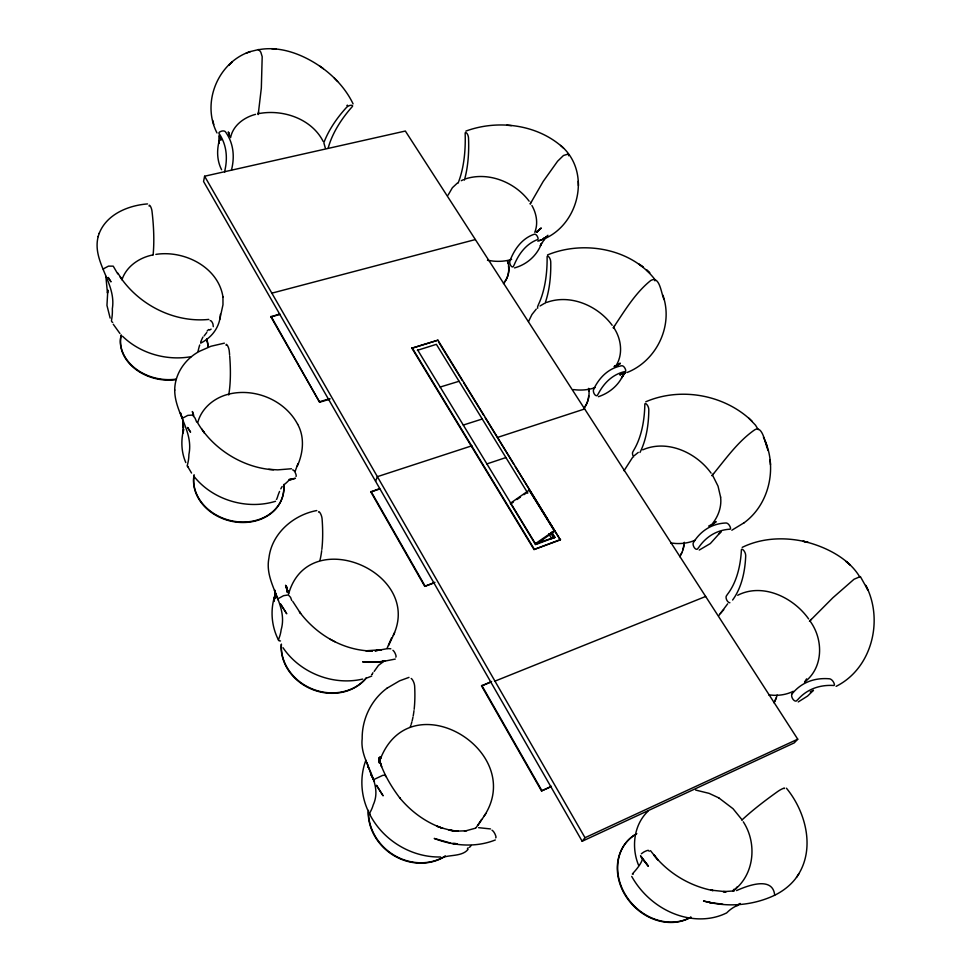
<?xml version="1.0" encoding="UTF-8"?>
<svg xmlns="http://www.w3.org/2000/svg" width="971" height="971" viewBox="0 0 971 971"><rect width="100%" height="100%" fill="white"/><g stroke="black" fill="none" stroke-linecap="round" stroke-linejoin="round"><path stroke-width="1.46" d="M219.118 135.09L218.754 143.514L219.191 140.844C216.691 150.408 217.006 160.81 221.582 169.719M274.975 594.24L275.084 590.307L274.817 598.33L274.878 591.497M560.583 145.407C592.905 172.17 578.267 228.525 539.463 240.602M224.629 172.207L224.993 169.889A113.037 68.334 -25.7 0 0 220.016 134.945L218.912 133.27A1.554 0.947 -28.9 0 1 219.677 131.995L220.563 131.522A4.819 2.937 -28.9 0 1 225.126 131.51L225.503 131.898A109.638 66.174 -26 0 1 231.851 168.456L231.511 170.059M188.435 466.99A5.935 2.743 -26.1 0 1 187.367 465.17L187.731 463.653A128.585 60.02 -23.9 0 0 188.896 454.525C193.787 431.075 174.598 412.554 174.719 389.917M174.707 390.208C174.731 374.029 185.012 359.161 198.982 351.563M220.381 314.313C220.089 323.804 215.113 332.786 207.709 338.612A49.739 38.136 12.3 0 1 200.669 343.151M274.538 598.476L274.951 594.41M655.352 280.085C631.356 248.297 583.304 240.116 547.51 254.948M274.198 601.45L274.975 594.592M258.553 112.005L258.201 114.566L261.333 88.094L262.194 56.682L260.798 52.131L258.735 49.533L250.057 51.645M274.635 597.602L275.376 594.361M641.37 853.764L643.688 852.101A5.899 1.044 -30 0 1 648.276 850.378L648.494 850.462A133.962 23.656 -29.3 0 1 649.235 851.3M204.602 176.224L203.558 181.492L582.163 841.262L794.242 742.876L797.737 739.186L405.344 131.036L204.602 176.224L585.015 837.718L582.163 841.262M379.406 761.179L379.989 757.404L379.54 760.961L379.345 757.465L379.77 761.3L379.175 757.841L379.928 761.786L379.078 758.472L381.591 766.556L379.091 759.419C383.521 773.717 391.204 786.68 400.234 798.526L399.554 797.664C410.867 811.477 425.796 822.461 442.727 828.312L436.889 826.175L442.727 828.312M98.229 236.329C91.529 261.964 116.69 282.804 112.32 308.839A123.305 67.654 -22.1 0 1 111.774 318.694L111.519 320.333A5.705 3.095 -25 0 0 112.709 322.396M219.798 319.313L222.978 304.736L222.954 296.835M230.588 137.639C232.906 125.477 244.146 117.297 255.555 114.36M275.4 594.106C269.962 609.011 271.273 626.028 278.531 640.095M329.727 399.202L319.629 402.225L270.909 316.874L279.769 313.961M295.135 471.396L297.939 463.653M379.066 762.805L379.685 760.572M391.531 637.971L387.138 648.143M297.211 466.298C303.219 453.141 304.894 437.253 297.636 424.242M197.89 422.057C201.822 407.771 214.761 397.455 228.84 394.129M319.629 402.225L271.067 316.315M99.176 233.465C106.604 214.251 128.306 205.391 147.531 203.922M98.12 236.633L99.273 233.161M274.332 597.456L275.145 595.077M288.605 593.985C308.183 523.466 423.247 571.895 393.316 635.398M379.127 762.186L381.263 756.919L379.394 760.754M534.766 232.3C538.359 223.573 536.465 213.499 531.914 205.512M365.885 760.196C359.853 776.072 360.787 794.193 367.56 809.705M458.094 183.179L458.664 181.638A104.662 49.982 77.1 0 0 465.23 136.243L465.158 133.233A1.505 0.753 76.8 0 1 465.825 132.505L466.347 132.833A4.673 2.343 76.8 0 1 468.447 137.275L468.52 138.088A102.004 48.89 77 0 1 464.393 180.133M121.994 279.672C126.424 266.285 139.496 257.546 152.884 254.924M411.91 348.201L437.945 340.19L560.352 539.9L534.014 549.525L411.91 348.201L437.945 340.19M417.384 350.325L436.38 344.341L527.787 493.159M434.583 582.77L424.74 586.363L370.837 491.933L379.649 488.571M375.583 481.252L377.379 476.664L471.955 445.774M448.092 195.135L452.377 187.731L457.317 183.131M804.498 682.14C823.481 667.781 823.469 639.901 810.518 621.719M528.527 321.535L531.95 314.495L536.283 309.081M372.33 673.983L372.925 672.709M388.606 645.497L394.602 632.631M424.74 586.363L434.826 582.284M732.729 891.172C754.516 875.514 757.465 843.411 743.276 821.794M510.819 504.07L513.392 501.995M380.826 757.878C411.959 681.448 526.901 751.603 483.995 816.295M213.292 326.657L212.965 324.035A5.256 1.821 74.9 0 0 210.476 320.636L210.149 320.673M530.251 203.861L543.19 181.443L557.585 161.235L563.459 155.506L567.574 154.231L568.945 154.996A1.772 0.85 -36.5 0 1 568.727 155.554L568.581 155.748M615.201 366.953C623.491 355.18 621.525 339.085 613.757 327.615M796.499 877.323C815.858 850.195 806.209 812.254 786.437 788.209M530.227 203.825L531.44 201.616M622.035 377.173L622.836 375.716C618.102 385.79 608.89 393.231 598.415 396.69M535.494 544.67L554.781 531.149L529.231 490.161L510.43 503.209L535.13 543.857L554.89 537.266L551.795 532.229M534.014 549.525L560.607 539.475M536.368 544.355L554.89 537.266M481.592 819.451L476.118 827.668M551.103 786.692L541.515 790.94L481.543 685.89L491.605 681.496M621.452 378.192L625.627 372.075M204.141 335.917L206.787 332.495M624.037 470.741L632.558 457.438M374.175 671.41L378.472 665.366L383.897 661.312M614.546 325.746L613.199 327.895C624.377 311.327 635.058 293.084 650.752 280.498C660.195 275.072 661.263 295.148 664.273 299.748C671.981 328.987 655.073 361.455 627.072 372.512M258.189 49.8C281.092 45.285 305.003 55.25 323.343 68.686M805.177 681.084L806.598 678.875M758.254 429.631L755.499 425.164L748.847 418.185M478.133 825.059L485.84 813.54M798.975 873.597C793.295 883.197 784.374 890.492 774.433 895.359M467.403 848.848L468.156 847.744M468.034 849.407C462.912 855.839 452.365 854.966 445.058 856.75M694.447 540.944L693.233 542.935A4.018 2.233 67.3 0 0 694.253 547.547A4.018 2.233 67.3 0 0 697.372 549.125L698.768 547.377A121.181 68.104 64.5 0 1 728.044 529.353L730.131 529.183A1.663 0.959 67.2 0 0 730.459 527.751L730.107 526.743A5.171 2.962 67.2 0 0 726.539 523.053L725.968 522.993A117.527 66.016 64.7 0 0 694.447 540.956M711.427 524.91C717.982 517.264 721.878 507.178 720.591 497.043M718.771 615.638L727.68 603.804M541.515 790.94L551.407 786.279M735.096 889.606L736.989 887.021M711.986 475.596C725.264 459.671 737.62 441.599 754.819 429.74C763.303 424.825 765.5 446.478 768.34 450.714M711.949 475.559L713.527 473.569M732.802 890.832L734.112 889.181M371.747 676.047L367.208 677.879M654.927 280.813L655.085 280.619A1.833 0.74 -35.6 0 0 655.352 280.085M720.264 613.526L723.747 609.715M623.795 374.345L625.494 372.366M537.764 231.219L536.878 232.251L540.507 228.476L536.344 232.324L541.32 228.015L538.504 230.467M720.7 532.023L710.347 543.542L699.254 550.059M469.551 847.331L471.178 845.486M547.911 235.249L543.481 239.958L545.471 237.725L540.277 245.712L541.502 243.381C537.242 255.434 526.792 264.598 514.521 267.899M813.492 690.345L807.556 696.086L798.223 701.936M811.198 619.425L809.438 621.319L832.863 597.772L854.055 579.226L860.367 576.568L867.965 590.186L865.78 585.343C883.889 619.911 872.007 668.449 836.104 686.351M859.954 577.296C848.872 558.094 824.78 546.188 803.005 541.199L808.103 542.401C786.449 536.769 762.538 537.424 742.208 547.365M648.045 811.198C633.578 824.889 631.186 847.634 638.675 865.489M545.593 237.531L543.809 239.279L546.066 237.07M288.727 480.499L286.676 482.502A51.354 41.741 15 0 1 284.467 484.359M712.544 524.522L716.125 521.621L713.806 523.405M718.54 534.038L721.259 531.647M634.342 455.593L638.263 452.413M495.307 839.964C475.863 847.768 453.506 846.008 434.231 838.446L450.738 843.107M737.754 905.494L740.108 903.443L736.977 905.797M545.629 237.385L543.93 238.842L546.673 236.511L543.833 238.635L545.69 237.288M784.131 788.61L784.544 788.1L783.779 788.234A5.644 0.959 -30.8 0 0 778.451 791.013L777.674 791.547A121.606 19.517 -31 0 0 741.856 820.107M744.089 522.786C768.838 504.714 777.043 469.321 765.33 441.453L766.969 445.944M387.174 688.099C371.274 699.642 361.904 719.123 362.183 738.7C359.319 762.235 383.909 781.837 373.155 805.056A141.608 37.735 -26.9 0 1 370.254 812.011L369.623 813.2A6.518 1.711 -28.1 0 0 370.315 814.317M619.304 363.724L617.071 365.533L620.214 363.275L614.546 366.528L620.299 363.433L617.447 364.987M295.973 476.458L296.021 476.421A1.748 0.643 73 0 0 296.07 474.868L295.73 473.787A5.45 2.015 73 0 0 292.963 469.94L292.587 469.903M295.439 478.23L288.909 479.613L294.966 478.533M395.258 659.078L379.685 662.101L362.656 661.87L369.041 662.307M539.063 229.993L536.49 231.632M744.296 522.641L731.831 530.227M516.912 499.555L520.432 497.116M523.964 494.664L527.484 492.224M386.98 688.233L399.591 680.829L408.997 677.382M535.13 543.857L554.198 530.749L554.781 531.149M540.046 305.986L544.148 303.559M465.922 131.073C498.111 119.275 537.946 124.361 563.532 148.114M543.469 238.684L545.338 237.555M738.227 904.705L735.278 906.465A143.963 66.768 61.3 0 0 727.825 911.805L726.721 912.849A6.579 3.095 63.7 0 1 726.005 913.213C714.79 918.675 701.863 920.01 689.628 918.008M209.554 330.067L211.12 329.12M542.813 238.975L545.107 237.652M199.176 351.441L210.998 346.246L224.374 343.164M708.636 526.1L711.391 524.668M810.215 691.922L813.128 690.405M620.724 374.624L623.467 373.204L619.753 374.879L622.46 373.774M275.546 501.291C246.634 510.188 212.6 499.992 193.799 476.166M737.705 595.259C762.793 582.442 793.55 597.541 808.637 618.952M541.6 239.582L537.849 241.196M461.261 180.703L463.361 179.708M645.8 401.763C680.902 386.689 724.949 394.724 752.282 421.463M585.015 837.718L797.737 739.186M614.085 366.553L617.265 365.084M793.258 691.291L790.782 692.42A51.208 40.054 39 0 1 773.814 695.309L768.68 694.872M289.601 480.281L293.618 478.764M736.576 890.589C747.549 885.613 772.782 876.048 774.676 895.044A2.355 1.165 62.9 0 1 774.275 895.444C754.224 904.826 731.066 907.266 709.461 902.423L722.873 904.268M642.729 449.84C667.186 439.123 696.304 452.547 711.075 473.12M395.755 657.112L395.816 657.088A1.845 0.716 70.4 0 0 395.95 655.595L395.585 654.454A5.741 2.221 70.4 0 0 392.927 650.303M246.051 53.296L250.19 51.597C217.844 62.253 201.325 102.72 216.994 132.954M481.543 685.89L491.338 681.958M494.967 681.132L705.65 596.473M694.811 540.349L692.347 541.308A48.538 37.456 32.2 0 1 675.682 543.493L670.682 542.971M546.467 302.503C570.135 293.679 597.772 305.622 612.179 325.297M486.896 463.907L505.927 457.559M370.837 491.933L379.443 489.093M595.162 387.563L592.735 388.364A46.268 34.592 26.3 0 1 576.398 389.893L573.497 389.589M498.062 437.253L584.663 408.961M465.655 178.81C488.644 171.503 515.031 182.232 529.134 201.167M463.288 425.055L482.235 419.011M440.179 387.041L459.065 381.275M319.799 401.678L329.909 398.656M475.632 828.154L464.441 831.188M511.596 259.415L509.18 260.082A44.605 32.104 22.4 0 1 493.147 261.102L487.478 260.277M270.909 316.874L279.612 314.531M271.856 293.157L475.365 239.558M366.079 650.776L372.415 650.995L366.079 650.776L381.118 649.733L375 650.849L387.684 648.604M316.764 510.552C293.303 514.921 271.674 533.552 268.931 558.058C263.784 583.632 288.654 604.35 281.105 629.924A135.054 49.557 -25.5 0 1 279.102 638.032L278.604 639.404A6.227 2.245 -27.2 0 0 280.473 640.945M228.913 394.105C255.021 387.72 285.098 400.307 297.672 424.327M362.656 679.081C333.041 685.927 300.003 672.915 283.01 647.706M258.201 113.716C282.403 108.861 311.521 118.523 323.161 141.402M382.477 661.263L384.856 660.814M379.175 661.882L384.674 660.838M378.908 650.133L381.118 649.733M734.307 890.917L723.14 891.633L726.223 891.742L710.845 890.116L713.102 890.589C690.102 886.159 668.776 873.499 654.078 855.245L657.877 859.772L654.078 855.245M191.214 356.66C166.854 361.03 140.285 353.602 122.492 336.209M155.87 254.39C184.029 249.972 218.293 266.94 222.966 296.956M367.973 662.234L378.836 661.797M466.687 830.751L456.309 831.164L458.251 831.237L449.257 830.096L455.557 831.164L449.257 830.096M208.826 319.423C174.574 322.918 139.557 305.295 120.283 277.075L122.176 279.733L117.782 273.033M376.384 662.113L378.399 661.991M478.594 827.668L490.489 828.931M440.603 856.98C411.206 857.66 382.55 840.036 369.466 813.783M387.89 648.592L390.828 648.786M456.94 843.775L452.668 843.471L456.54 843.75M454.477 843.556L457.135 843.763M273.567 469.77C243.236 467.961 212.479 449.051 197.052 421.79M506.777 125.223L511.426 125.623M268.7 469.357L277.742 469.867L291.494 468.75M271.662 48.647L276.092 49.036M367.766 650.849C340.603 649.004 315.417 633.505 299.42 611.803L300.622 613.454L292.757 601.401M695.685 790.078L709.109 793.368L718.771 797.871M689.082 917.923C664.929 913.832 643.555 897.665 631.72 876.412M450.872 830.375L441.526 827.875M330.286 639.282L334.813 641.71M718.746 797.846L733.032 808.709L742.099 819.876M510.43 503.209L511.037 503.633L417.566 349.839M319.52 65.943C333.526 75.604 345.676 88.41 353.08 103.848M650.485 850.645L654.672 855.949M334.34 78.105L337.629 81.467M641.831 858.498L641.188 856.823L648.227 866.047L640.52 855.609M119.955 333.526L113.243 324.229M386.227 776.873L384.844 775.21L382.768 775.344L373.908 779.519A2.33 0.643 -28.1 0 0 373.641 779.968L371.165 774.858L374.43 781.582M644.161 861.071L648.227 866.047M202.854 430.675L204.371 432.932L201.75 429.024M108.169 277.451L110.997 281.857L108.267 277.585M187.585 427.483L190.571 432.168L187.682 427.604M280.68 604.217L286.736 613.781L280.595 604.108M191.542 473.059L187.367 465.959M376.578 785.442L383.108 795.819L376.517 785.369M438.552 341.95L462.281 380.523M463.859 383.084L483.631 415.224M485.221 417.797L513.695 464.065M515.273 466.638L547.705 519.339M549.283 521.913L560.352 539.9M529.231 490.161L554.198 530.749M551.479 532.557L554.635 537.703M550.678 532.982L553.773 538.019M548.749 533.795L551.831 538.82M511.814 504.896L535.725 544.245M412.092 347.715L534.256 549.101M712.787 475.644L718.042 486.18L720.603 497.152M371.043 491.423L424.97 585.877M481.81 685.429L541.806 790.515M219.664 137.36L221 140.2L219.422 136.583M763.437 437.168L765.379 441.574M117.722 273.858L113.231 266.151L108.509 266.127L103.545 268.749A2.027 1.153 -24.9 0 0 103.436 269.355L103.496 269.525M369.805 771.108L371.929 776.424M196.579 421.875L195.074 418.125L192.549 415.078L187.791 415.382L182.633 418.149A2.112 1.02 -26.1 0 0 182.475 418.719L182.524 418.877M287.489 591.97L285.765 585.452L288.314 592.735L285.571 585.379L288.642 593.378M274.866 591.776L278.058 599.896M185.801 462.584C181.237 452.134 180.837 440.3 183.628 429.34L183.167 432.981L182.718 419.642M287.003 589.263L288.314 592.735M110.148 318.087L106.956 305.404L107.83 289.989L107.478 293.108L105.839 276.298M369.332 769.821L367.791 765.33M291.737 600.515L290.584 597.371L288.338 594.944L283.568 595.684L278.167 598.646A2.221 0.85 -27.2 0 0 277.961 599.156L277.997 599.289M276.225 595.247L274.514 590.344L275.412 594.216L274.902 591.46M193.52 414.86L192.343 411.546L193.751 415.794M229.387 135.103L228.282 131.947L229.496 135.673M379.091 759.419L380.183 762.526M181.759 416.765L180.412 412.809L182.063 417.797M324.083 143.647L325.309 147.993M663.047 295.305L664.273 299.748M212.673 120.319L213.79 124.482M367.669 765.197L368.227 767.333L367.062 762.611M286.069 585.78L287.416 591.642M228.853 132.796L229.557 136.474M287.343 592.213L286.445 586.314L287.367 592.359M770.052 459.853L770.476 464.806M578.267 181.31L578.449 185.643M149.073 206.046L149.291 205.184L149.922 205.585A5.122 1.687 76.1 0 1 151.901 210.537L152.022 211.411A111.434 34.835 76.3 0 1 153.102 254.972M226.012 345.154L226.304 344.353L227.008 344.887A5.28 1.857 74.6 0 1 229.12 350.13L229.241 351.004A114.505 38.33 75 0 1 229.593 354.779M328.186 148.09A103.654 57.811 -33.4 0 1 350.458 108.703L352.4 106.482A1.493 0.874 -32.4 0 0 352.242 105.438L351.563 105.293A4.649 2.731 -32.3 0 0 346.865 107.101L346.295 107.66A101.105 56.573 -33.2 0 0 323.865 142.688M346.841 105.584A4.649 2.731 -32.3 0 1 347.509 105.159M776.047 697.979A45.54 36.206 39.5 0 1 773.911 702.761M777.152 695.054A45.552 36.206 39.5 0 1 774.239 702.385M729.889 602.736A4.09 2.282 65.8 0 1 726.951 600.418A4.09 2.282 65.8 0 1 726.211 596.218L727.497 594.276A115.379 63.661 68.5 0 0 741.225 552.717L741.419 549.744A1.675 0.959 66.5 0 1 742.439 549.319L743.143 549.865A5.219 2.998 66.5 0 1 745.667 555.121L745.692 555.946A112.612 62.229 68.3 0 1 732.595 600.029M507.687 260.932A39.835 29.203 22.2 0 1 503.67 283.095M508.476 265.799A39.811 29.203 22.2 0 1 503.464 283.568M507.481 261.417A39.811 29.203 22.2 0 1 508.076 263.614M684.3 542.291A43.246 33.924 32.4 0 1 679.931 556.225M683.79 545.216A43.222 33.924 32.4 0 1 682.734 550.047M681.897 552.353A43.222 33.924 32.4 0 1 679.639 556.65M633.626 456.916A3.896 2.124 69.7 0 1 632.594 452.377L633.699 450.289A110.84 59.134 72 0 0 644.756 407.14L644.841 404.142A1.602 0.898 70.7 0 1 645.739 403.608L646.383 404.07A4.976 2.779 70.6 0 1 648.749 409.034L648.798 409.859A108.109 57.823 71.8 0 1 639.986 452.462M588.681 388.351A41.268 31.4 26.2 0 1 584.19 407.856M588.717 395.828A41.255 31.4 26.2 0 1 583.947 408.318M588.438 388.801A41.255 31.4 26.2 0 1 588.729 391.167M545.01 303.474A104.48 53.029 74.9 0 0 550.739 262.036L550.678 261.223A4.794 2.549 74.3 0 0 548.457 256.538L547.887 256.15A1.541 0.813 74.4 0 0 547.11 256.793L547.122 259.803A107.174 54.218 75.1 0 1 538.577 304.287L537.667 306.52A3.75 1.954 73.3 0 0 537.679 308.28M175.885 379.649A44.229 34.422 11.8 0 1 121.12 335.444M206.507 339.377A44.229 34.422 11.8 0 1 208.025 346.756M175.994 379.151A44.241 34.434 11.8 0 1 121.205 334.934M206.617 338.879A44.241 34.434 11.8 0 1 208.146 346.259M198.06 351.284A121.509 42.639 73.5 0 1 199.698 344.996M200.681 342.144A121.509 42.639 73.5 0 1 202.951 337.046M207.126 331.05A121.509 42.639 73.5 0 1 208.704 329.521M283.666 484.881A45.613 37.59 14.6 0 1 236.875 522.167A45.613 37.59 14.6 0 1 194.115 474.698M283.811 484.42A45.625 37.59 14.6 0 1 238.623 521.864A45.625 37.59 14.6 0 1 193.824 476.895M276.383 499.349A4.224 1.505 72.8 0 0 276.735 499.143L277.451 497.201A126.825 46.657 71.4 0 1 279.575 491.423M280.813 488.85A126.825 46.657 71.4 0 1 282.173 486.483M229.69 356.017A114.505 38.33 75 0 1 228.731 394.966M366.48 677.649A47.433 41.45 21.3 0 1 312.783 689.155A47.433 41.45 21.3 0 1 281.42 644.137M366.298 678.061A47.409 41.437 21.3 0 1 312.613 689.568A47.409 41.437 21.3 0 1 281.262 644.562M372.002 674.408A4.442 1.663 70.4 0 1 371.577 674.529M321.85 549.368A118.972 42.469 73.2 0 0 322.081 518.866L321.971 517.98A5.51 2.063 72.4 0 0 319.702 512.372L319.168 511.802A1.772 0.668 72.5 0 0 318.549 512.13M321.692 550.691A118.972 42.469 73.2 0 1 319.945 560.413M445.313 855.997A49.679 45.042 35.2 0 1 394.214 855.281A49.679 45.042 35.2 0 1 368.446 810.287M445.082 856.361A49.655 45.03 35.2 0 1 393.995 855.645A49.655 45.03 35.2 0 1 368.24 810.664M495.671 837.864A1.966 0.777 67.6 0 0 495.89 836.444L495.513 835.254A6.117 2.415 67.6 0 0 492.018 830.205M414.156 709.303A124.409 46.414 71 0 0 414.653 686.23L414.556 685.344A5.79 2.258 70 0 0 412.129 679.36L411.522 678.68A1.857 0.728 70 0 0 411.194 678.523M413.986 710.675A124.409 46.414 71 0 1 413.197 715.93M412.954 717.181A124.409 46.414 71 0 1 412.165 720.773M411.862 721.926A124.409 46.414 71 0 1 411.231 724.148M410.891 725.216A124.409 46.414 71 0 1 410.163 727.279M691.085 917.122A49.994 42.311 47.5 0 1 626.307 896.961A49.994 42.311 47.5 0 1 636.478 833.968M690.527 917.304A50.019 42.323 47.5 0 1 626.283 896.124A50.019 42.323 47.5 0 1 636.782 833.616M642.377 859.165A138.185 24.457 -29.2 0 1 633.675 872.468L632.437 873.936A4.552 0.777 -29.9 0 0 633.238 874.143M379.77 757.295L379.673 761.033L379.77 757.295M510.018 260.519L509.799 261.284A3.714 1.906 74.3 0 0 510.819 265.666A3.714 1.906 74.3 0 0 513.331 266.564L514.339 264.513A110.209 58.709 72.5 0 1 536.198 240.14L537.813 239.509A1.529 0.813 74.8 0 0 537.995 238.016L537.667 237.082A4.77 2.512 74.8 0 0 534.718 234.181L534.268 234.254A107.053 56.864 72.6 0 0 510.649 259.039L510.018 260.519M593.73 389.007L593.463 389.747A3.835 2.063 71.3 0 0 594.483 394.238A3.835 2.063 71.3 0 0 597.274 395.44L598.439 393.51A114.554 63.261 69 0 1 623.576 371.869L625.397 371.432A1.578 0.874 71.6 0 0 625.652 369.963L625.312 369.004A4.928 2.731 71.6 0 0 622.083 365.751L621.586 365.764A111.204 61.282 69.2 0 0 594.47 387.611L593.73 389.007M792.202 693.646L791.814 694.301A4.248 2.379 63 0 0 792.822 699.023A4.248 2.379 63 0 0 796.305 701.013L797.931 699.46A129.483 72.121 60.1 0 1 831.552 685.405L833.919 685.502A1.76 1.02 62.5 0 0 834.344 684.13L833.968 683.074A5.474 3.168 62.6 0 0 830.047 678.923L829.404 678.79A125.465 69.948 60.3 0 0 793.246 692.493L792.202 693.646M228.743 65.142L231.851 62.314L228.743 65.142M710.893 902.751L703.587 901.027L710.893 902.751M642.911 266.891L639.234 264.233L642.826 266.843M850.026 564.819L846.044 561.432L850.062 564.843M649.684 272.839L646.443 269.804L649.611 272.766M275.181 594.094L274.744 591.436L275.181 594.094M183.167 424.193L183.058 423.186L183.483 427.738L183.167 424.193"/></g></svg>
